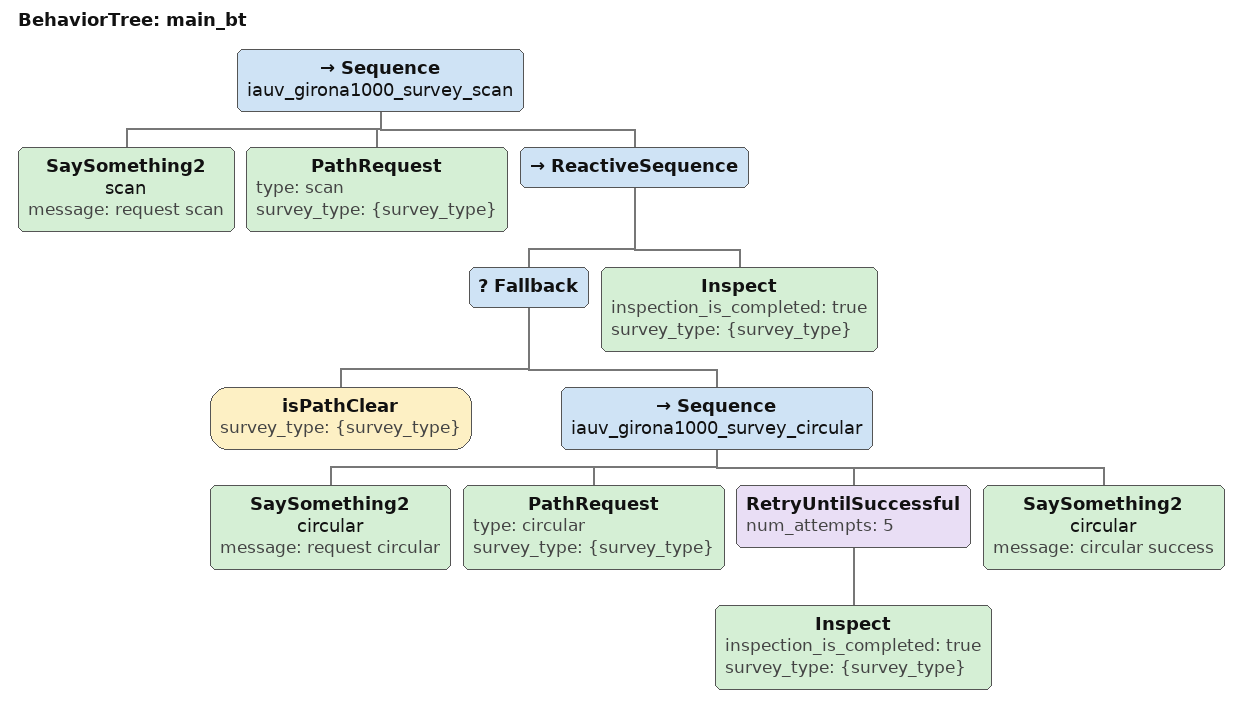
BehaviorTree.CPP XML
<root BTCPP_format="4">
    <BehaviorTree ID="main_bt">
        <Sequence name="iauv_girona1000_survey_scan">
            <SaySomething2 name="scan"    message="request scan" />
            <PathRequest type="scan" survey_type="{survey_type}"/>
            <ReactiveSequence>
                <Fallback>
                    <isPathClear survey_type="{survey_type}"/>
                    <Sequence name="iauv_girona1000_survey_circular">
                        <SaySomething2 name="circular"    message="request circular" />
                        <PathRequest type="circular" survey_type="{survey_type}"/>
                        <RetryUntilSuccessful num_attempts="5">
                            <Inspect inspection_is_completed="true" survey_type="{survey_type}"/>
                        </RetryUntilSuccessful>
                        <SaySomething2 name="circular"    message="circular success" />
                    </Sequence>
                </Fallback>
                <Inspect inspection_is_completed="true" survey_type="{survey_type}"/>
            </ReactiveSequence>
        </Sequence>
    </BehaviorTree>
</root>
